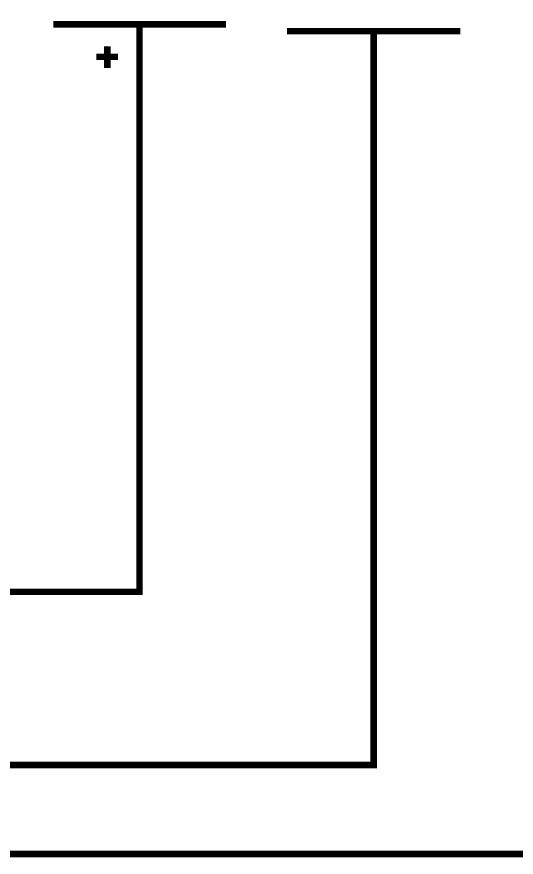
# Model space of a CAD drawing. Header units: millimetres. Extents: x 0 to 594, y 0 to 420.
# Drawn here: x 394.31 to 417.36, y 303.54 to 342.35 of the extents above; entities that cross this region are included whole.
import ezdxf

# ---------------------------------------------------------------- set-up
doc = ezdxf.new("R2010")
doc.units = ezdxf.units.MM
doc.layers.add('Sheet', color=255, linetype='Continuous')

msp = doc.modelspace()

# ---------------------------------------------------------------- linework, layer by layer
at = {"layer": 'Sheet', "color": 0, "const_width": 0.3}
for points in [[(347.079, 303.686), (420.291, 303.686), (420.291, 368.288), (420.291, 368.288), (436.081, 368.288), (436.081, 343.099)], [(399.972, 341.999), (395.993, 341.999)], [(403.972, 341.999), (399.972, 341.999)], [(399.972, 341.999), (399.972, 338.993)], [(406.788, 341.681), (414.788, 341.681)], [(410.788, 341.681), (410.788, 335.268)], [(398.491, 339.988), (398.491, 340.983)], [(397.983, 340.496), (398.977, 340.496)], [(410.788, 340.2), (410.788, 335.183)], [(347.079, 315.794), (349.491, 315.794), (389.686, 315.794), (399.972, 315.794), (399.972, 338.993)], [(347.079, 307.793), (373.091, 307.793), (410.788, 307.793), (410.788, 335.183)]]:
    msp.add_lwpolyline(points, dxfattribs=at)

doc.saveas('drawing.dxf')
